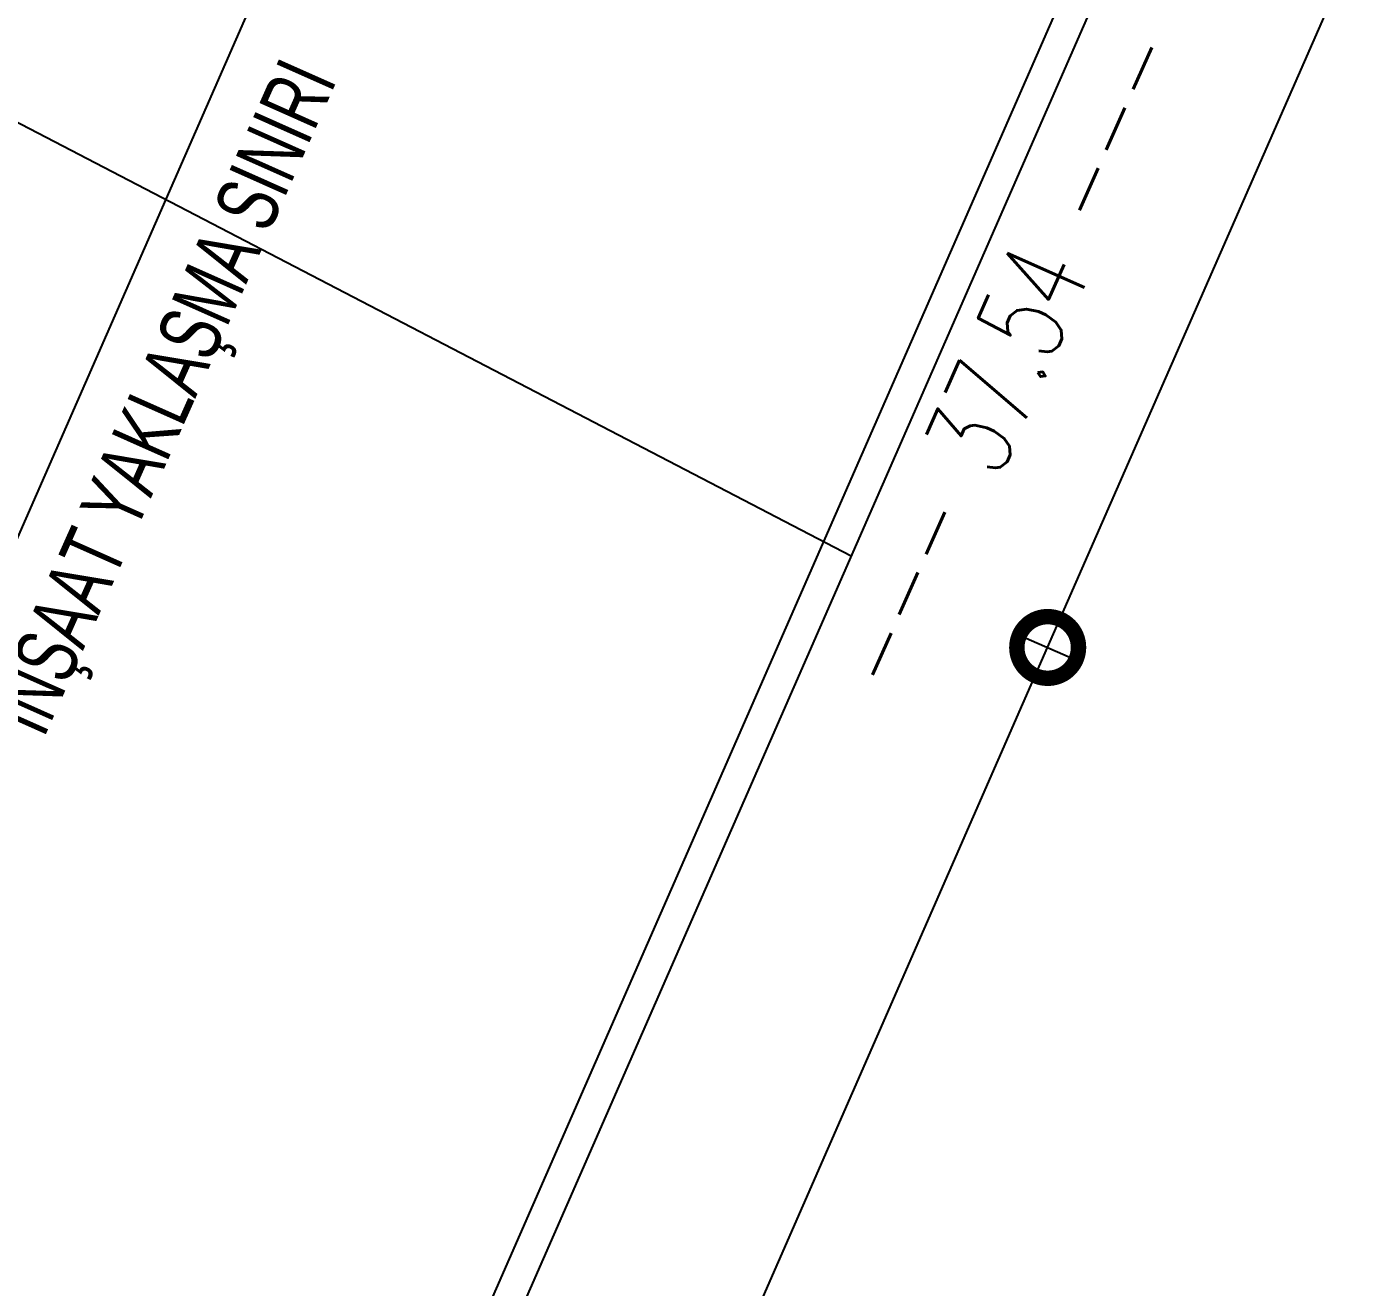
# Model space of a CAD drawing. Extents: x 3907.4 to 3911.57, y -3054.42 to -3053.7.
# Drawn here: x 3907.75204 to 3907.79518, y -3054.00076 to -3053.95987 of the extents above; entities that cross this region are included whole.
import ezdxf

# ---------------------------------------------------------------- set-up
doc = ezdxf.new("R2010")
doc.units = 0
doc.header["$LTSCALE"] = 2
doc.header["$MEASUREMENT"] = 0
doc.linetypes.add('ACAD_ISO03W100', pattern=[30, 12, -18])
doc.layers.get('0').update_dxf_attribs({"linetype": 'CONTINUOUS'})
for name, color, linetype in [('ARAZİ', 7, 'CONTINUOUS'), ('AĞAÇ', 9, 'CONTINUOUS'), ('OLÇÜ', 6, 'CONTINUOUS'), ('TEXT', 11, 'CONTINUOUS'), ('YAKLASMA', 6, 'CONTINUOUS'), ('ÖLÇÜ İZİ', 9, 'CONTINUOUS')]:
    doc.layers.add(name, color=color, linetype=linetype)
doc.styles.add('İSİM', font='comicbd.ttf')
doc.styles.add('KAPı-PEN', font='simplex.shx', dxfattribs={"width": 0.7, "height": 10})
doc.styles.add('MAHAL', font='stylu.ttf', dxfattribs={"width": 0.7, "height": 20})

msp = doc.modelspace()

# ---------------------------------------------------------------- linework, layer by layer
at = {"color": 0, "linetype": 'ByBlock', "const_width": 0.002}
for points in [[(3907.785243, -3053.979773, 1), (3907.785042, -3053.980231, 1)], [(3907.785042, -3053.980231, 1), (3907.785243, -3053.979773, 1)]]:
    msp.add_lwpolyline(points, format="xyb", close=True, dxfattribs=at)
at = {"layer": 'ARAZİ'}
msp.add_line((3907.738654, -3054.066063), (3907.813395, -3053.895551), dxfattribs=at)
at = {"layer": 'ARAZİ', "color": 7}
msp.add_line((3907.814489, -3053.895546), (3907.739141, -3054.067444), dxfattribs=at)
at = {"layer": 'AĞAÇ', "color": 6}
for p, q in [((3907.784201, -3053.97959), (3907.786058, -3053.980403)), ((3907.755636, -3054.047317), (3907.785142, -3053.980002))]:
    msp.add_line(p, q, dxfattribs=at)
at = {"layer": 'OLÇÜ', "color": 6}
for p, q in [((3907.785142, -3053.980002), (3907.820958, -3053.898292)), ((3907.784201, -3053.97959), (3907.786058, -3053.980403))]:
    msp.add_line(p, q, dxfattribs=at)
at = {"layer": 'YAKLASMA', "linetype": 'ACAD_ISO03W100', "ltscale": 0.4}
msp.add_line((3907.787138, -3053.895671), (3907.726971, -3054.032934), dxfattribs=at)
at = {"layer": 'ÖLÇÜ İZİ', "linetype": 'ACAD_ISO03W100', "ltscale": 0.5}
msp.add_line((3907.714317, -3053.943504), (3907.778772, -3053.97703), dxfattribs=at)

# ---------------------------------------------------------------- texts
at = {"layer": 'TEXT', "color": 2, "style": 'KAPı-PEN', "width": 0.7}
msp.add_text('--- 37.54 ---', height=0.00275, rotation=66, dxfattribs=at).set_placement((3907.780402, -3053.981672))
at = {"layer": 'TEXT', "width": 0.7}
for s, height, rotation, style, p in [('İNŞAAT YAKLAŞMA SINIRI', 0.002, 66, 'MAHAL', (3907.752593, -3053.982972)), ('12         Y    O    L', 0.0075, 61.308, 'İSİM', (3907.791993, -3054.027349))]:
    msp.add_text(s, height=height, rotation=rotation, dxfattribs=dict(at, style=style)).set_placement(p)

doc.saveas('drawing.dxf')
